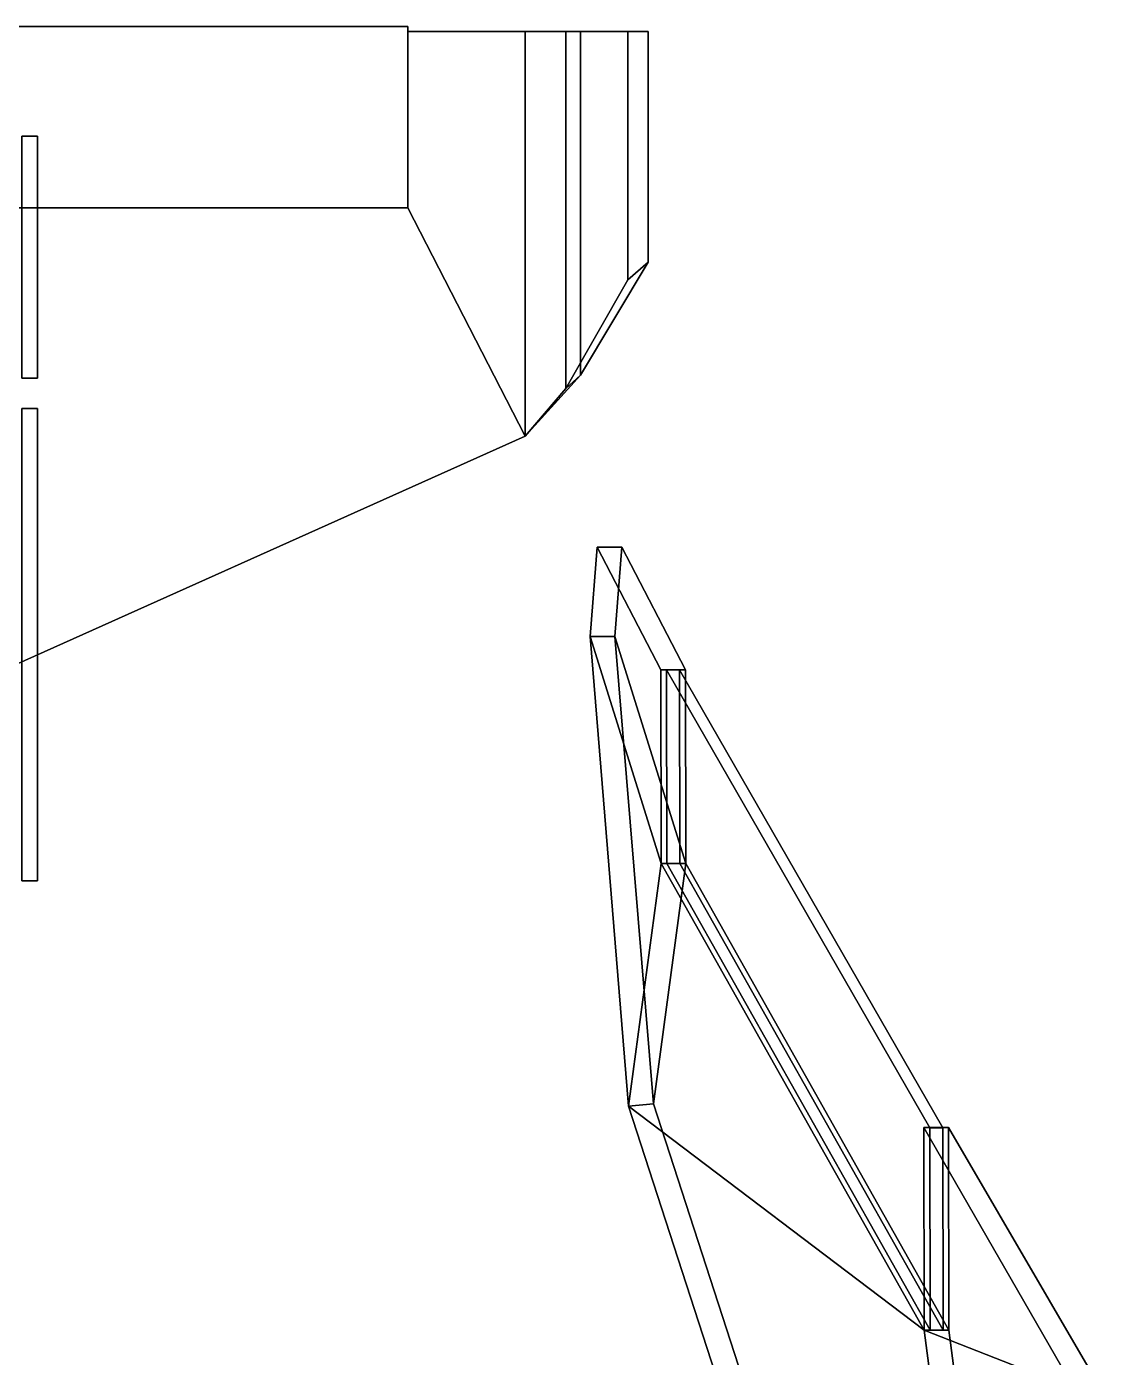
# Model space of a CAD drawing. Extents: x -7.9 to 7.9, y -12.5 to 11.9.
# Drawn here: x 2.02 to 7.73, y 4.68 to 11.76 of the extents above; entities that cross this region are included whole.
import ezdxf

# ---------------------------------------------------------------- set-up
doc = ezdxf.new("R2010")
doc.units = 0

msp = doc.modelspace()

# ---------------------------------------------------------------- linework, layer by layer
for points in [[(1.5651, 11.7645, 6.5234), (4.047, 11.7645, 6.5234), (4.047, 11.7645, 6.4394), (1.5581, 11.7645, 6.4394)], [(4.047, 10.7997, 6.4394), (1.5581, 10.7997, 6.4394), (1.5581, 11.7645, 6.4394), (4.047, 11.7645, 6.4394)], [(4.047, 11.7645, 6.5234), (1.5651, 11.7645, 6.5234), (1.5651, 10.7997, 6.5172), (4.047, 10.7997, 6.5172)], [(4.047, 10.7997, 6.4394), (4.047, 11.7645, 6.4394), (4.047, 11.7645, 6.5234), (4.047, 10.7997, 6.5172)], [(4.6708, 9.5837, 6.4027), (4.047, 10.7997, 6.4027), (4.047, 11.7384, 6.4027), (4.6708, 11.7384, 6.4027)], [(4.047, 11.7384, 6.563), (4.047, 10.7997, 6.5511), (4.6708, 9.5837, 6.5511), (4.6708, 11.7384, 6.563)], [(4.047, 11.7384, 6.4027), (4.047, 11.7384, 6.563), (4.6708, 11.7384, 6.563), (4.6708, 11.7384, 6.4027)], [(4.047, 11.7384, 6.563), (4.047, 11.7384, 6.4027), (4.047, 10.7997, 6.4027), (4.047, 10.7997, 6.5511)], [(4.6708, 9.5837, 6.4027), (4.6708, 11.7384, 6.4027), (4.8871, 11.7384, 6.1249), (4.8871, 9.8385, 6.1249)], [(4.6708, 9.5837, 6.5511), (4.9656, 9.9084, 6.2455), (4.9656, 11.7384, 6.2455), (4.6708, 11.7384, 6.563)], [(4.6708, 11.7384, 6.563), (4.9656, 11.7384, 6.2455), (4.8871, 11.7384, 6.1249), (4.6708, 11.7384, 6.4027)], [(4.8871, 9.8385, 6.1249), (4.8871, 11.7384, 6.1249), (5.218, 11.7384, 5.2263), (5.218, 10.4158, 5.2263)], [(4.9656, 11.7384, 6.2455), (5.3262, 11.7384, 5.2661), (5.218, 11.7384, 5.2263), (4.8871, 11.7384, 6.1249)], [(5.3262, 10.5099, 5.2661), (5.3262, 11.7384, 5.2661), (4.9656, 11.7384, 6.2455), (4.9656, 9.9084, 6.2455)], [(5.3262, 11.7384, 5.2661), (5.3262, 10.5099, 5.2661), (5.218, 10.4158, 5.2263), (5.218, 11.7384, 5.2263)], [(1.9939, 11.1818, 3.6629), (2.0774, 11.1818, 3.6629), (2.0774, 9.8941, 3.6629), (1.9939, 9.8941, 3.6629)], [(1.9939, 11.1818, 4.9645), (2.0774, 11.1818, 4.9645), (2.0774, 11.1818, 3.6629), (1.9939, 11.1818, 3.6629)], [(1.9939, 9.8941, 4.9645), (2.0774, 9.8941, 4.9645), (2.0774, 11.1818, 4.9645), (1.9939, 11.1818, 4.9645)], [(2.0774, 9.8941, 4.9645), (2.0774, 9.8941, 3.6629), (2.0774, 11.1818, 3.6629), (2.0774, 11.1818, 4.9645)], [(1.5616, 8.1905, 6.4027), (1.5581, 10.7997, 6.4027), (4.047, 10.7997, 6.4027), (4.6708, 9.5837, 6.4027)], [(1.5651, 10.7997, 6.5511), (4.047, 10.7997, 6.5511), (4.047, 10.7997, 6.4027), (1.5581, 10.7997, 6.4027)], [(4.047, 10.7997, 6.4394), (4.047, 10.7997, 6.5172), (1.5651, 10.7997, 6.5172), (1.5581, 10.7997, 6.4394)], [(1.5616, 8.1905, 6.5511), (4.6708, 9.5837, 6.5511), (4.047, 10.7997, 6.5511), (1.5651, 10.7997, 6.5511)], [(5.3262, 10.5099, 5.2661), (4.9656, 9.9084, 6.2455), (4.8871, 9.8385, 6.1249), (5.218, 10.4158, 5.2263)], [(1.9939, 9.8941, 3.6629), (2.0774, 9.8941, 3.6629), (2.0774, 9.8941, 4.9645), (1.9939, 9.8941, 4.9645)], [(4.9656, 9.9084, 6.2455), (4.6708, 9.5837, 6.5511), (4.6708, 9.5837, 6.4027), (4.8871, 9.8385, 6.1249)], [(1.9939, 7.2168, 4.9645), (2.0774, 7.2168, 4.9645), (2.0774, 9.7318, 4.9645), (1.9939, 9.7318, 4.9645)], [(1.9939, 9.7318, 4.9645), (2.0774, 9.7318, 4.9645), (2.0774, 9.7318, 3.6629), (1.9939, 9.7318, 3.6629)], [(1.9939, 9.7318, 3.6629), (2.0774, 9.7318, 3.6629), (2.0774, 7.2168, 3.6629), (1.9939, 7.2168, 3.6629)], [(2.0774, 7.2168, 4.9645), (2.0774, 7.2168, 3.6629), (2.0774, 9.7318, 3.6629), (2.0774, 9.7318, 4.9645)], [(4.6708, 9.5837, 6.5511), (1.5616, 8.1905, 6.5511), (1.5616, 8.1905, 6.4027), (4.6708, 9.5837, 6.4027)], [(5.3945, 7.3099, 12.2118), (5.0175, 8.518, 13.5748), (5.0547, 8.9938, 13.4406), (5.3939, 8.3404, 12.2116)], [(5.1861, 8.9938, 13.5019), (5.0547, 8.9938, 13.4406), (5.0175, 8.518, 13.5748), (5.1488, 8.518, 13.636)], [(5.1861, 8.9938, 13.5019), (5.5253, 8.3404, 12.2728), (5.3939, 8.3404, 12.2116), (5.0547, 8.9938, 13.4406)], [(5.1488, 8.518, 13.636), (5.5259, 7.3099, 12.2731), (5.5253, 8.3404, 12.2728), (5.1861, 8.9938, 13.5019)], [(5.0175, 8.518, 13.5748), (5.3945, 7.3099, 12.2118), (5.2217, 6.0186, 12.8351)], [(5.3539, 6.0311, 12.8935), (5.1488, 8.518, 13.636), (5.0175, 8.518, 13.5748), (5.2217, 6.0186, 12.8351)], [(5.3539, 6.0311, 12.8935), (5.5259, 7.3099, 12.2731), (5.1488, 8.518, 13.636)], [(5.5259, 7.3099, 12.2731), (5.3945, 7.3099, 12.2118), (5.3939, 8.3404, 12.2116), (5.5253, 8.3404, 12.2728)], [(6.8244, 5.9035, 7.1663), (5.4241, 8.3406, 12.2256), (5.4931, 8.3407, 12.2578), (6.8935, 5.9036, 7.1985)], [(5.4943, 7.3102, 12.2584), (5.4931, 8.3407, 12.2578), (5.4241, 8.3406, 12.2256), (5.4253, 7.3101, 12.2262)], [(5.4241, 8.3406, 12.2256), (6.8244, 5.9035, 7.1663), (6.8267, 4.8265, 7.1674), (5.4253, 7.3101, 12.2262)], [(5.4931, 8.3407, 12.2578), (5.4943, 7.3102, 12.2584), (6.8958, 4.8265, 7.1996), (6.8935, 5.9036, 7.1985)], [(5.3945, 7.3099, 12.2118), (6.7946, 4.8268, 7.1524), (5.2217, 6.0186, 12.8351)], [(5.5259, 7.3099, 12.2731), (5.3539, 6.0311, 12.8935), (7.7254, -1.2805, 4.3218), (6.926, 4.8268, 7.2137)], [(5.5259, 7.3099, 12.2731), (6.926, 4.8268, 7.2137), (6.7946, 4.8268, 7.1524), (5.3945, 7.3099, 12.2118)], [(5.4943, 7.3102, 12.2584), (5.4253, 7.3101, 12.2262), (6.8267, 4.8265, 7.1674), (6.8958, 4.8265, 7.1996)], [(1.9939, 7.2168, 3.6629), (2.0774, 7.2168, 3.6629), (2.0774, 7.2168, 4.9645), (1.9939, 7.2168, 4.9645)], [(5.2217, 6.0186, 12.8351), (7.5939, -1.2958, 4.2604), (7.7254, -1.2805, 4.3218), (5.3539, 6.0311, 12.8935)], [(7.5939, -1.2958, 4.2604), (5.2217, 6.0186, 12.8351), (6.7946, 4.8268, 7.1524)], [(6.7929, 5.9038, 7.1516), (6.7946, 4.8268, 7.1524), (6.926, 4.8268, 7.2137), (6.9243, 5.9038, 7.2129)], [(7.5949, 4.5117, 4.2608), (6.7946, 4.8268, 7.1524), (6.7929, 5.9038, 7.1516)], [(7.5949, 4.5117, 4.2608), (6.7929, 5.9038, 7.1516), (6.9243, 5.9038, 7.2129), (7.7264, 4.5266, 4.3223)], [(6.8244, 5.9035, 7.1663), (6.8935, 5.9036, 7.1985), (6.8958, 4.8265, 7.1996), (6.8267, 4.8265, 7.1674)], [(6.9243, 5.9038, 7.2129), (6.926, 4.8268, 7.2137), (7.7254, -1.2805, 4.3218), (7.7264, 4.5266, 4.3223)], [(7.5939, -1.2958, 4.2604), (6.7946, 4.8268, 7.1524), (7.5949, 4.5117, 4.2608)]]:
    msp.add_3dface(points)

doc.saveas('drawing.dxf')
